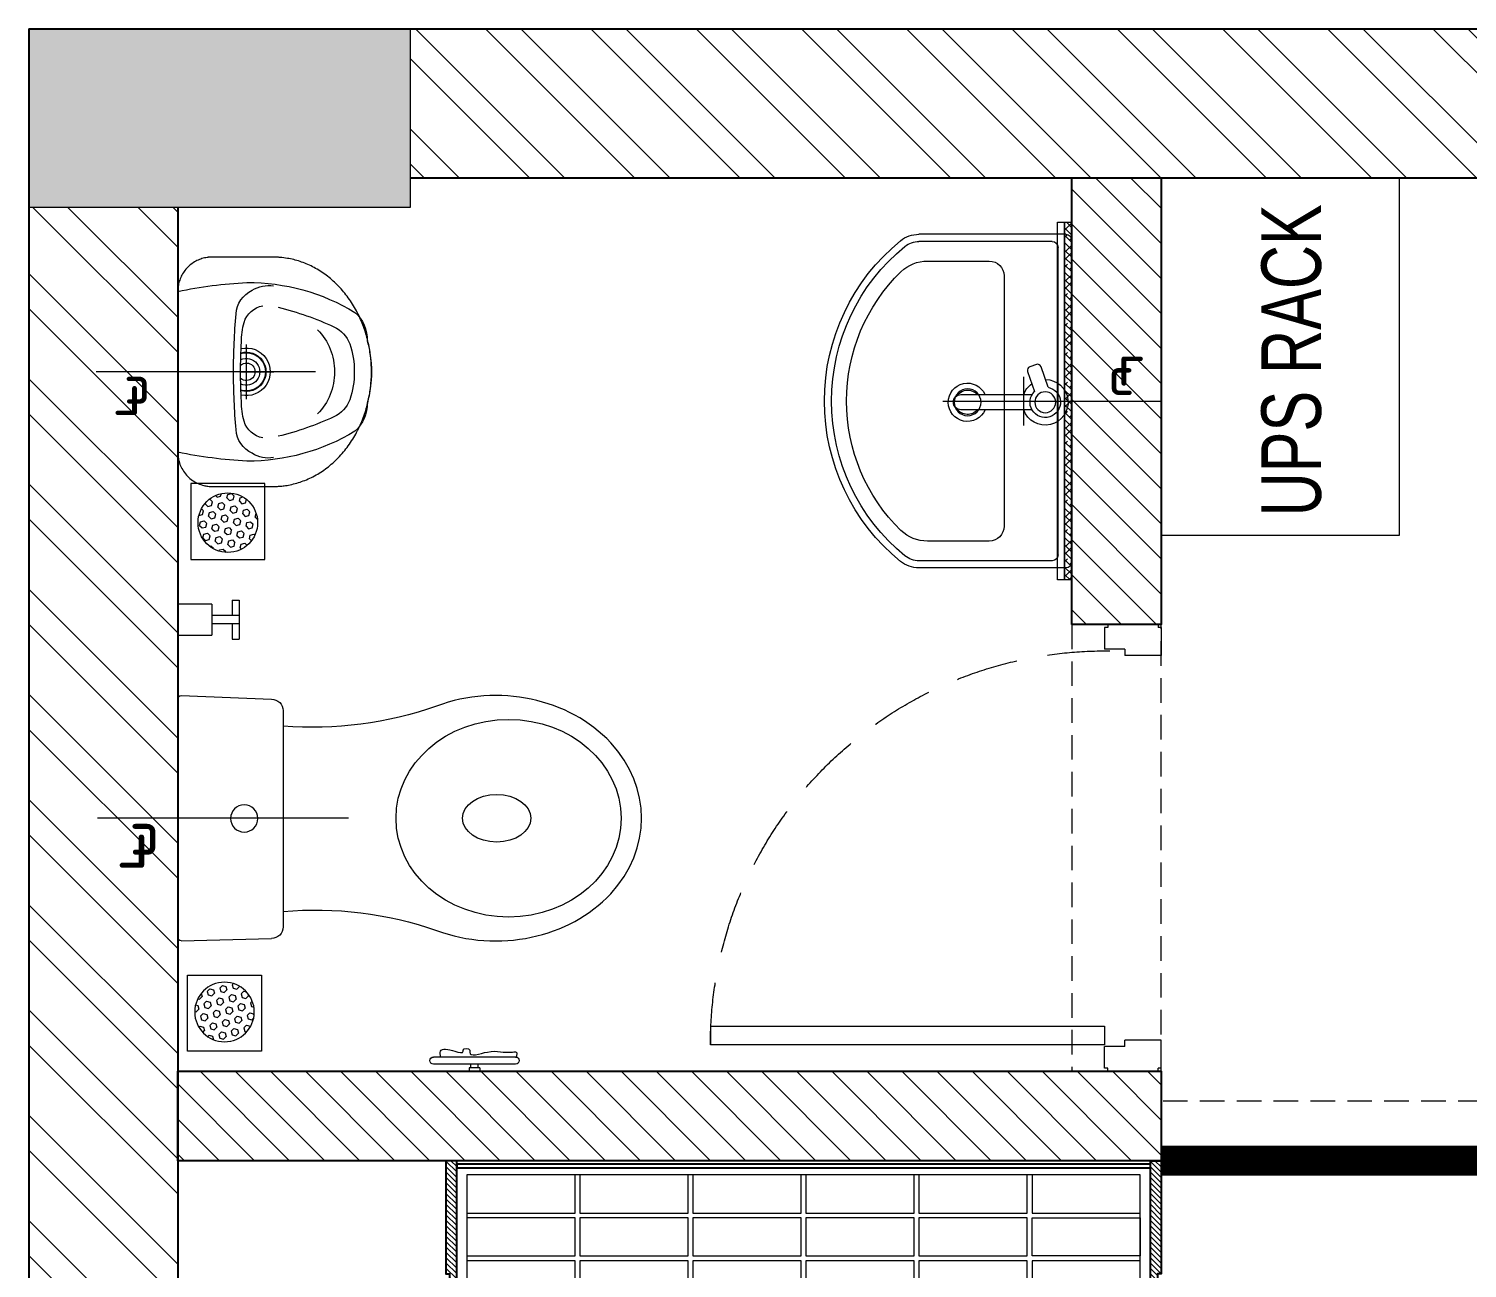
# Model space of a CAD drawing. Header units: feet. Extents: x 9008778 to 9018578, y -5942756 to -5933653.
# Drawn here: x 9008778 to 9011191, y -5935733 to -5933653 of the extents above; entities that cross this region are included whole.
import ezdxf

# ---------------------------------------------------------------- set-up
doc = ezdxf.new("R2010")
doc.units = ezdxf.units.FT
doc.header["$LTSCALE"] = 33
doc.header["$MEASUREMENT"] = 0
for name, pattern in [('a_p6_plan_L18$0$HIDDEN', [0.375, 0.25, -0.125]), ('ACAD_ISO03W100', [30, 12, -18]), ('CENTER', [2, 1.25, -0.25, 0.25, -0.25]), ('DOT2', [0.125, 0, -0.125]), ('HIDDEN', [9.524999999999995, 6.349999999999997, -3.174999999999998]), ('HIDDEN2', [4.7624999999999975, 3.174999999999998, -1.587499999999999])]:
    doc.linetypes.add(name, pattern=pattern)
for name, color, linetype, lineweight in [('A-COL', 243, 'Continuous', 9), ('centerline-toilets', 2, 'CENTER', 13), ('column hatch', 5, 'Continuous', 0), ('Door', 2, 'Continuous', 13), ('ele', 252, 'Continuous', 13), ('Fhitting', 152, 'Continuous', 30), ('LENS-DIM', 252, 'Continuous', 5), ('LENS-DOOR', 34, 'Continuous', 20), ('LENS-TEXT', 31, 'Continuous', 5), ('LENS_CURTAIN', 5, 'a_p6_plan_L18$0$HIDDEN', 9), ('LENS_DIMENSION', 193, 'Continuous', 0), ('LK-FF&E WALL', 1, 'Continuous', 9), ('LK-FLUTTED FINISH', 20, 'Continuous', 30), ('LN-ELEVATION-1', 81, 'Continuous', 25), ('LN-ELEVATION-3', 125, 'Continuous', 18), ('LN-HATCH', 251, 'Continuous', 0), ('Mirror', 150, 'Continuous', 20), ('Panelling', 65, 'Continuous', 18), ('PARTITION', 22, 'Continuous', 30), ('Toilet', 5, 'Continuous', 9)]:
    doc.layers.add(name, color=color, linetype=linetype, lineweight=lineweight)
doc.layers.add('A-WALL', color=1, linetype='Continuous')
doc.styles.add('LK TXT', font='GILC____.TTF', dxfattribs={"height": 100})
doc.styles.get("Standard").update_dxf_attribs({"font": 'GILC____.TTF'})
pattern_1 = [(45, (7858054.083674966, 3504049.203216764), (-4.490128060534575, 4.490128060534575), [])]

# ---------------------------------------------------------------- blocks, each defined once
blk = doc.blocks.new('*U45')
at = {"layer": 'LENS-DOOR'}
for p, q in [((548121.7424194189, 1779235.250802667), (548121.7424194121, 1778573.792470707)), ((548121.7424194189, 1779235.250802667), (548152.9924194244, 1779235.250802653)), ((548152.9924193986, 1778573.792470693), (548152.9924194244, 1779235.250802653)), ((547447.2632527449, 1778568.584137414), (547452.4715860604, 1778568.584137391)), ((547447.2632527215, 1778484.134138707), (547447.2632527449, 1778568.584137414)), ((547452.4715860653, 1778573.792470743), (547488.9299194093, 1778573.792470734)), ((547452.4715860604, 1778568.584137391), (547452.4715860653, 1778573.792470743)), ((547488.9299193954, 1778539.938304132), (547488.9299194093, 1778573.792470734)), ((548121.7424194121, 1778573.792470707), (548152.9924193986, 1778573.792470693)), ((548192.054919424, 1778573.792470725), (548155.5965860707, 1778573.792470693)), ((548155.5965860611, 1778539.938304095), (548155.5965860707, 1778573.792470693)), ((548192.0549194146, 1778568.584137372), (548192.054919424, 1778573.792470725)), ((548197.2632527373, 1778568.584137372), (548192.0549194146, 1778568.584137372)), ((548197.2632527256, 1778484.134138697), (548197.2632527373, 1778568.584137372)), ((547488.9299193954, 1778539.938304132), (547499.3465860662, 1778539.938304113)), ((547499.3465860639, 1778478.925805386), (547499.3465860662, 1778539.938304113)), ((548145.179919409, 1778478.925805326), (548145.179919395, 1778539.938304067)), ((548155.5965860611, 1778539.938304095), (548145.179919395, 1778539.938304067)), ((547447.2632527215, 1778484.134138707), (547452.4715860627, 1778484.134138707)), ((547452.4715860627, 1778478.925805396), (547452.4715860627, 1778484.134138707)), ((547452.4715860627, 1778478.925805396), (547499.3465860639, 1778478.925805386)), ((548192.0549194006, 1778478.925805345), (548145.179919409, 1778478.925805326)), ((548192.0549194006, 1778478.925805345), (548192.0549194006, 1778484.134138698)), ((548197.2632527256, 1778484.134138697), (548192.0549194006, 1778484.134138698))]:
    blk.add_line(p, q, dxfattribs=at)
at = {"layer": 'LENS-DOOR', "color": 7, "linetype": 'HIDDEN2'}
blk.add_ellipse((548152.9924193986, 1778573.792470693), major_axis=(-661.4583333306382, 0.003443102111827), ratio=0.9999999979146821, start_param=-1.570791121506941, end_param=0.0512086788949202, dxfattribs=at)
blk = doc.blocks.new('DLF-RSP-AR-CD-DWG-4DT-3113$0$X-TYPICAL TOILET UPPER FLOORS - 02$0$urinals')
at = {"layer": 'Toilet'}
for p, q in [((-4.5475e-12, -15.56661428403458), (-4.5475e-12, 8.286377168158651)), ((-46.09715475669872, -115.0000000000218), (46.09715475669327, -115.0000000000218)), ((-2.7285e-12, -105.4429753783333), (-2.7285e-12, -161.0971547567169))]:
    blk.add_line(p, q, dxfattribs=at)
blk.add_lwpolyline([(134.9999999999991, 0), (-134.9999999999991, 0, 0.0369487664006767), (-149.9999999999982, -116.1503670555612, 0.1380941034158666), (-99.77423321075003, -297.0872948749238, 0.2217213641091726), (-52.01775628641091, -317.8890631478586, 0.0626559245730378), (-8.49796933122e-05, -325.0000017671497, 0.0626559245730475), (52.01758632703338, -317.8890631478586, 0.2217207008690154), (99.77423321075003, -297.0872948749238, 0.1380941034158641), (149.9999999999982, -116.1503670555685, 0.0369487664006777)], format="xyb", close=True, dxfattribs=at)
for centre, radius, start, end in [((3.245766915242711, -1238.155136518551), 1144.670244824663, 90.16246512528313, 95.02645179237909), ((-3.245766915251806, -1238.155136518551), 1144.670244824663, 84.9735482076209, 89.83753487471687), ((-94.27481093352071, -144.9234715912316), 47.11810289109449, 93.37081731520148, 154.4824387253665), ((-71.39627009237483, -149.8700101487557), 40.22765506777335, 106.7015627441882, 169.7250358418294), ((-50.51241933281471, -225.3451602337737), 118.5326152894133, 89.54541335481511, 105.8857460775884), ((-0.1277772639159593, -996.2166668547361), 890.7737006409425, 89.99178119205142, 93.18195442305822), ((-2.7285e-12, -115.0000000000218), 40, 167.4279671994436, 12.57203280055641), ((-2.7285e-12, -115.0000000000218), 33, 164.1813978616258, 15.81860213837415), ((-2.7285e-12, -115.0000000000218), 32, 163.604929760328, 16.39507023967201), ((-2.7285e-12, -115.0000000000218), 22.62135413059903, 155.6653304376655, 24.33466956233444), ((-2.7285e-12, -115.0000000000218), 14.7323792469192, 139.9108800322804, 40.08911996771955), ((0.1277772639068644, -996.2166668547361), 890.7737006409425, 86.81804557694178, 90.0082188079486), ((50.51241933280562, -225.3451602337737), 118.5326152894133, 74.1142539224116, 90.45458664518488), ((71.39627009236665, -149.8700101487557), 40.22765506777335, 10.27496415817055, 73.29843725581178), ((94.27481093351253, -144.9234715912316), 47.11810289109449, 25.51756127463352, 86.62918268479851), ((-90.95333014834432, -152.7329236622463), 53.77394921319929, 148.4868266886055, 188.6401109395215), ((90.95333014833614, -152.7329236622463), 53.77394921319929, 351.3598890604785, 31.51317331139444), ((413.8982963433118, -38.37868533186702), 538.1616565584166, 193.993991329024, 204.5632062434074), ((-413.8982963433209, -38.37868533186702), 538.1616565584166, 335.4367937565926, 346.006008670976), ((-1.627792572718135, -165.2706388237202), 97.64476427368265, 224.9999999998895, 270.9551967833812), ((1.62779257270995, -165.2706388237202), 97.64476427368265, 269.0448032166188, 315.0000000001105), ((-30.08631462571975, -241.3059337647355), 50, 204.5632062434074, 250.460635897111), ((30.08631462571157, -241.3059337647355), 50, 289.539364102889, 335.4367937565926), ((-1.533770255527997, -160.8517433121305), 135.3705133602697, 250.460635897111, 270.6491845270783), ((1.533770255519812, -160.8517433121305), 135.3705133602697, 269.3508154729217, 289.539364102889)]:
    blk.add_arc(centre, radius, start, end, dxfattribs=at)
blk.add_open_spline([(135.0000000000218, 0), (105.3353530385498, 0), (75.67070607707728, 0), (-13.32323480733907, 2.274e-13), (-72.65252873028328, 2.274e-13), (-132.6900719520337, 2.274e-13), (-133.3983212508398, 2.274e-13), (-134.281768448908, 2.274e-13), (-134.4569663481699, 2.274e-13), (-134.747600608502, 2.274e-13), (-134.8630369695722, 2.274e-13), (-135.0060892340055, 2.274e-13), (-135.0064624712894, -1.193277512e-07), (-135.0170531848381, -2.2849590096e-06), (-135.0223488443722, -4.0993359107e-06), (-135.0382367304996, -1.1737902696e-05), (-135.0488298646186, -1.97575291168e-05), (-135.0806128910378, -5.26041751527e-05), (-135.1018064074043, -8.62189622239e-05), (-135.1654014043424, -0.0002222625089416), (-135.207817332803, -0.0003598904754654), (-135.3351225205075, -0.0009139553433215), (-135.4200691828771, -0.001471573562867), (-135.6751356392894, -0.0037122140454358), (-135.8454819154825, -0.005963027991811), (-136.3574010580367, -0.0150109124137998), (-136.6998544433754, -0.0241035279482276), (-137.7305242649482, -0.0607541935196423), (-138.4220536117127, -0.097686986413919), (-140.5080748643645, -0.2474448411821868), (-141.9140495439027, -0.3992694707415012), (-146.1615007839476, -1.02114614714037), (-149.0331357298746, -1.658535092420152), (-154.7518101202553, -3.41613828127015), (-157.5984620125504, -4.536659711778838), (-163.1465284251908, -7.264764980859354), (-165.8474082270705, -8.872454711613045), (-170.981741827156, -12.53873878342233), (-173.4146413081869, -14.5971666483058), (-177.906166885367, -19.08908202548741), (-179.9643754122968, -21.52215186033345), (-183.6301907623958, -26.65676477099555), (-185.2376312556147, -29.35775349851633), (-187.9652297344436, -34.90597265862334), (-189.0854937427912, -37.75266842165093), (-190.8425938294221, -43.47137026403243), (-191.4797371708415, -46.34298888964758), (-191.9919097605824, -49.84306461127676), (-192.077374217121, -50.50936302376794), (-192.2977468813131, -52.49991862553179), (-192.3966084331296, -53.81579509073117), (-192.4734941441805, -55.66879078878696), (-192.4883196677314, -56.21857700367218), (-192.496870256929, -56.88770939302139), (-192.4980415940107, -57.00997546670373), (-192.4992414002611, -57.19748434012058), (-192.4995479992234, -57.26283923326923), (-192.4998738983178, -57.37188175668461), (-192.4999546497274, -57.41559451898957), (-192.4999950294581, -57.47262341266742), (-192.4999998312229, -57.48595819937031), (-192.5000003243775, -57.52595679718206), (-192.4999999999782, -57.60927353243437), (-192.4999999999782, -57.72001920997377), (-192.4999999999782, -57.77539204874369), (-192.4999999999782, -57.94151056505302), (-192.4999999999782, -58.05225624259264), (-192.4999999999782, -58.38449327521129), (-192.4999999999782, -58.60598463029032), (-192.4999999999782, -59.27045869552739), (-192.4999999999782, -59.71344140568567), (-192.4999999999782, -61.04238953616004), (-192.4999999999782, -61.92835495647637), (-192.4999999999782, -64.58625121742534), (-192.4999999999782, -66.35818205805799), (-192.4999999999782, -71.67397457995594), (-192.4999999999782, -75.21783626122124), (-192.4999999999782, -85.84942130501715), (-192.4999999999782, -92.93714466754773), (-192.4999999999782, -114.2003147551393), (-192.4999999999782, -128.3757614802005), (-192.4999999999782, -146.0625065335298), (-192.4999999999782, -144.5738048617977), (-192.4999999999782, -149.2112419741259), (-192.4999999999782, -150.3373807581863), (-192.4999999999782, -153.7157971103672), (-192.4999999999782, -155.9680746784879), (-192.4999999999782, -158.5060066698138), (-192.4999999999782, -158.7916610930192), (-192.4999999999782, -159.2427020504906), (-192.4999999999782, -159.4080885847565), (-192.4999999999782, -159.6877588407215), (-192.4999999999782, -159.8020425624204), (-192.4999999999782, -159.9401879191086), (-192.4999999999782, -159.9640495540977), (-192.4999999999782, -160.0097689728666), (-192.499996421247, -160.0440525330155), (-192.4999643757641, -160.104952970559), (-192.4999385281542, -160.1354066471763), (-192.4998314906368, -160.2267780325826), (-192.4997208060357, -160.2877060969351), (-192.4992706129669, -160.4705315680455), (-192.4988129651545, -160.5924702530042), (-192.4969661832839, -160.9584502616815), (-192.4951032094926, -161.2026555415623), (-192.4876087275813, -161.9359178476325), (-192.4800716371877, -162.4256213779233), (-192.4497571986702, -163.8972417424418), (-192.4192763048381, -164.8816689491061), (-192.2963859407732, -167.8443601815493), (-192.1725217451708, -169.8320432125226), (-191.6702797904039, -175.8273667212115), (-191.1611082412308, -179.8674218867413), (-189.2689630843825, -190.9417939809036), (-187.5187975353817, -198.0301520545986), (-182.8335725814559, -212.1757821290298), (-179.8980525958225, -219.2325052385784), (-172.8234117350846, -233.0968568300414), (-168.6841000434473, -239.9037905012674), (-159.2549403987001, -253.0454586305236), (-153.9652371668557, -259.379470229105), (-142.3610169376685, -271.3688433516364), (-136.0469754966913, -277.0235842421638), (-122.5830627030569, -287.4852784505018), (-115.4339174138625, -292.2918274844595), (-100.5336337623292, -300.9411013099287), (-92.78333124286517, -304.7837051255591), (-76.93540386034736, -311.4502324650508), (-68.83856359988783, -314.2743166926488), (-52.54813771902468, -318.9094578767903), (-44.3551540822018, -320.7208905446411), (-28.09766422605981, -323.3885338293181), (-20.03351017174828, -324.2452316631242), (-9.424407998249535, -324.8186507928577), (-6.740670549843343, -324.9146929727227), (-2.541294352623708, -324.9908912051677), (-1.014315851566152, -325.0028880619856), (2.036791116084486, -324.9959492932932), (3.569827181100436, -324.9769325151441), (8.189732633019958, -324.8718838178048), (11.29743471029269, -324.7378363960885), (20.68934946575928, -324.1333461154121), (27.04290265062991, -323.4601654556735), (41.80139781238676, -321.2305755023596), (50.23999478411247, -319.4658943264186), (67.03734023472111, -314.8652250617469), (75.39541298363952, -312.0287856304914), (91.75936961286243, -305.2736148746307), (99.7643516501057, -301.3546813595407), (115.1434400448929, -292.4912148852103), (122.5165764177182, -287.5468142099547), (136.3756982075897, -276.758097672075), (142.8608430866302, -270.9142526187757), (154.7380516223206, -258.5122041911341), (160.1295767143733, -251.9547274426545), (169.6852635787454, -238.3524876585086), (173.8492842636328, -231.3085654467875), (180.8978067359608, -216.9779216659792), (183.7825645728694, -209.6919949490896), (188.3007156192507, -195.1140848347474), (189.9346737316168, -187.8227087036603), (191.1840609344508, -179.3163223890908), (191.3580380264129, -178.0039348904486), (191.8233173539161, -174.0784034933799), (192.057946061775, -171.4769170618926), (192.282645325045, -167.9054949954279), (192.3343052322775, -166.9187583098144), (192.4580821737554, -163.9678661429329), (192.4989909393634, -162.013038042752), (192.5000275633615, -159.9821342127634), (192.5000000000218, -159.9224785452215), (192.5000000000218, -159.79307529839), (192.5000000000218, -159.7283736749743), (192.5000000000218, -159.5342688047269), (192.5000000000218, -159.4048655578954), (192.5000000000218, -159.0166558174007), (192.5000000000218, -158.7578493237377), (192.5000000000218, -157.9814298427484), (192.5000000000218, -157.4638168554225), (192.5000000000218, -155.9109778934439), (192.5000000000218, -154.8757519187916), (192.5000000000218, -151.7700739948347), (192.5000000000218, -149.6996220455301), (192.5000000000218, -143.4882661976162), (192.5000000000218, -144.347362299007), (192.5000000000218, -131.9246506031793), (192.5000000000218, -123.642842805961), (192.5000000000218, -98.79741941430552), (192.5000000000218, -82.23380381986885), (192.5000000000218, -64.84578365063203), (192.5000000000218, -64.0213790758321), (192.5000000000218, -61.54816535143254), (192.5000000000218, -59.89935620183292), (192.5000000000218, -58.00998844622473), (192.5000000000218, -57.76942984021594), (192.5000000000218, -57.49274907784002), (192.499998838924, -57.47911258059002), (192.4999756668194, -57.44431269662868), (192.4999561805543, -57.4269094915121), (192.4998739944462, -57.37469011354438), (192.499787567282, -57.3398641780534), (192.4994331634852, -57.23534753620175), (192.4990700643893, -57.16561799409532), (192.4975985787632, -56.95627575957587), (192.4961080012763, -56.81650945311571), (192.4900940107291, -56.39661016926675), (192.4840282944246, -56.11587673401686), (192.4595555625769, -55.2713907425973), (192.4348721360084, -54.70535101709879), (192.3348933918678, -52.99906669626466), (192.2336529024164, -51.85063392816892), (191.8201097009723, -48.38130602370188), (191.3976066809859, -46.03606142272087), (190.0123624707134, -40.43900391265924), (188.9035838720251, -37.18247124511481), (186.0547772968666, -30.82026903956307), (184.3144513501752, -27.71555679796666), (180.2457153816676, -21.83694617079323), (177.9175711211701, -19.06409479178683), (172.7827831035551, -14.00634504821505), (169.9769390510123, -11.72221112323927), (164.0463850254914, -7.747615767943671), (160.9227285040119, -6.057372140880033), (154.5371660888572, -3.309309329362349), (151.2761959855666, -2.251153484609176), (144.7863564140075, -0.7410639178328893), (141.558048455473, -0.2884559583496866), (137.2641564939213, -0.0330454220411411), (136.1252210402749, 0), (135.0000000000218, 0)], degree=3, knots=[0, 0, 0, 0, 0.3296071884608014, 0.3296071884608014, 0.9888215653824044, 0.9888215653824044, 0.9966910020358062, 0.9966910020358062, 0.9986376453609405, 0.9986376453609405, 0.9999202715950525, 0.9999202715950525, 1.000227114965755, 1.000227114965755, 1.000533958336457, 1.000533958336457, 1.001147645077862, 1.001147645077862, 1.002375018560673, 1.002375018560673, 1.004829765526294, 1.004829765526294, 1.009739259457536, 1.009739259457536, 1.019558247320021, 1.019558247320021, 1.039196223044989, 1.039196223044989, 1.078472174494926, 1.078472174494926, 1.1570240773948, 1.1570240773948, 1.314127883194549, 1.314127883194549, 1.471231688994297, 1.471231688994297, 1.628335494794045, 1.628335494794045, 1.785439300593793, 1.785439300593793, 1.942543106393542, 1.942543106393542, 2.09964691219329, 2.09964691219329, 2.256750717993039, 2.256750717993039, 2.413854523792787, 2.413854523792787, 2.45094359105979, 2.45094359105979, 2.525121725593796, 2.525121725593796, 2.55664088826819, 2.55664088826819, 2.563698676682492, 2.563698676682492, 2.567478738951607, 2.567478738951607, 2.570009988159922, 2.570009988159922, 2.570782632421826, 2.570782632421826, 2.572327920945634, 2.572327920945634, 2.573873209469442, 2.573873209469442, 2.576963786517057, 2.576963786517057, 2.583144940612287, 2.583144940612287, 2.595507248802747, 2.595507248802747, 2.620231865183668, 2.620231865183668, 2.669681097945509, 2.669681097945509, 2.768579563469191, 2.768579563469191, 2.966376494516556, 2.966376494516556, 3.361970356611286, 3.361970356611286, 3.459960077400161, 3.459960077400161, 3.491387206257657, 3.491387206257657, 3.55424146397265, 3.55424146397265, 3.562213215317918, 3.562213215317918, 3.566828653483477, 3.566828653483477, 3.570017966647174, 3.570017966647174, 3.57068387273989, 3.57068387273989, 3.57129385740351, 3.57129385740351, 3.57190384206713, 3.57190384206713, 3.573123811394369, 3.573123811394369, 3.575563750048849, 3.575563750048849, 3.580443627357808, 3.580443627357808, 3.590203381975726, 3.590203381975726, 3.609722891211562, 3.609722891211562, 3.648761909683234, 3.648761909683234, 3.726839946626579, 3.726839946626579, 3.861362010243008, 3.861362010243008, 3.995884073859437, 3.995884073859437, 4.130406137475866, 4.130406137475866, 4.264928201092295, 4.264928201092295, 4.399450264708724, 4.399450264708724, 4.533972328325153, 4.533972328325153, 4.668494391941582, 4.668494391941582, 4.803016455558011, 4.803016455558011, 4.93753851917444, 4.93753851917444, 5.072060582790869, 5.072060582790869, 5.118026198867305, 5.118026198867305, 5.144558031518944, 5.144558031518944, 5.171089864170584, 5.171089864170584, 5.224153529473863, 5.224153529473863, 5.330280860080422, 5.330280860080422, 5.468862833682332, 5.468862833682332, 5.607444807284243, 5.607444807284243, 5.746026780886153, 5.746026780886153, 5.884608754488064, 5.884608754488064, 6.023190728089974, 6.023190728089974, 6.161772701691885, 6.161772701691885, 6.300354675293795, 6.300354675293795, 6.438936648895706, 6.438936648895706, 6.577518622497616, 6.577518622497616, 6.60287550622664, 6.60287550622664, 6.653589273684687, 6.653589273684687, 6.673028302144214, 6.673028302144214, 6.711906359063266, 6.711906359063266, 6.71371198576324, 6.71371198576324, 6.715517612463215, 6.715517612463215, 6.719128865863165, 6.719128865863165, 6.726351372663065, 6.726351372663065, 6.740796386262864, 6.740796386262864, 6.769686413462464, 6.769686413462464, 6.827466467861662, 6.827466467861662, 6.943026576660058, 6.943026576660058, 7.174146794256852, 7.174146794256852, 7.63638722945044, 7.63638722945044, 7.659393868747179, 7.659393868747179, 7.705407147340659, 7.705407147340659, 7.712120410764156, 7.712120410764156, 7.713128470941848, 7.713128470941848, 7.71413653111954, 7.71413653111954, 7.716152651474923, 7.716152651474923, 7.720184892185691, 7.720184892185691, 7.728249373607226, 7.728249373607226, 7.744378336450297, 7.744378336450297, 7.776636262136437, 7.776636262136437, 7.841152113508718, 7.841152113508718, 7.970183816253281, 7.970183816253281, 8.148440131053812, 8.148440131053812, 8.32669644585434, 8.32669644585434, 8.504952760654874, 8.504952760654874, 8.683209075455405, 8.683209075455405, 8.861465390255937, 8.861465390255937, 9.039721705056468, 9.039721705056468, 9.217978019857, 9.217978019857, 9.283185307179586, 9.283185307179586, 9.283185307179586, 9.283185307179586], dxfattribs=at)
blk = doc.blocks.new('jALI')
at = {"layer": 'Toilet', "ltscale": 5}
h = blk.add_hatch(dxfattribs=at)
h.set_pattern_fill('HEX', color=256, scale=50, angle=135, double=1)
h.set_pattern_definition([(135, (-344825.8629864738, 460708.1869492117), (-7.654655446197432, -7.65465544619743), [6.25, -12.5]), (255, (-344825.8629864738, 460708.1869492117), (10.4564537967226, -2.80179835052517), [6.25, -12.5]), (195, (-344830.2824038562, 460712.6063665941), (2.801798350525164, -10.4564537967226), [6.25, -12.5])])
edge = h.paths.add_edge_path()
edge.add_arc((-393187.5478222936, 163647.6289079433), 50, -90, 270)
blk.add_lwpolyline([(-393249.5478222936, 163581.8745342398), (-393125.5478222936, 163581.8745342398), (-393125.5478222936, 163709.3782789116), (-393249.5478222936, 163709.3782789116)], close=True, dxfattribs=at)
blk.add_circle((-393187.5478222936, 163647.6289079433), 50, dxfattribs=at)
blk = doc.blocks.new('Urinal')
at = {"layer": 'centerline-toilets', "linetype": 'HIDDEN', "ltscale": 10}
blk.add_line((0, 230.8758839690709), (0, -137.000001512235), dxfattribs=at)
at = {"layer": 'Fhitting', "lineweight": 0, "ltscale": 0.5, "rotation": 180}
blk.add_blockref('DLF-RSP-AR-CD-DWG-4DT-3113$0$X-TYPICAL TOILET UPPER FLOORS - 02$0$urinals', (0, -4.656613e-10), dxfattribs=at)
at = {"layer": 'Fhitting', "lineweight": 0, "ltscale": 0.5, "xscale": -1, "rotation": 90}
blk.add_blockref('jALI', (163394.4367869734, -393103.5478222946), dxfattribs=at)
at = {"layer": 'centerline-toilets', "linetype": 'DOT2', "insert": (-31.35624695965089, -69.03888236299099), "char_height": 75, "width": 495.826660318515, "attachment_point": 5, "rotation": 269.99999999999994}
blk.add_mtext('{\\fISOCPEUR|b0|i0|c0|p34;℄}', dxfattribs=at)
blk = doc.blocks.new('WC')
at = {"layer": 'centerline-toilets', "linetype": 'HIDDEN', "ltscale": 10}
blk.add_line((0, 286.2958382707602), (0, -134.6853325402244), dxfattribs=at)
at = {"layer": 'Toilet'}
for p, q in [((-412.7979797990993, 566.9391568473073), (-412.7979797990993, 428.9391568473075)), ((-400.7979797990993, 566.9391568473073), (-400.7979797990993, 428.9391568473075)), ((-418.7979797990992, 506.9391568473074), (-424.7979797990992, 506.9391568473074)), ((-424.7979797990992, 506.9391568473074), (-424.7979797990992, 488.9391568473074)), ((-418.7979797990992, 506.9391568473074), (-418.7979797990992, 488.9391568473074)), ((-418.7979797990992, 488.9391568473074), (-424.7979797990992, 488.9391568473074)), ((-418.7979797990992, 503.9391568473075), (-412.7979797990993, 503.9391568473075)), ((-418.7979797990992, 491.9391568473074), (-412.7979797990993, 491.9391568473074)), ((180.5927414200269, 176.815278308868), (-182.556142896181, 176.815278308868)), ((-205.7725320039317, 5.926001816396819), (-201.7160837631672, 157.2330230183852)), ((205.7725320039317, 5.926001816396819), (199.7526822867803, 157.2330230183852)), ((-200.0543949760031, 0), (200.0543949760031, 0))]:
    blk.add_line(p, q, dxfattribs=at)
at = {"layer": 'Toilet', "ltscale": 100}
for p, q in [((366.0861393199302, 102.9920874625677), (300.3083048430271, 102.9920874625095)), ((300.30830484326, 91.54852218885208), (300.3083048430271, 102.9920874625095)), ((326.331082917517, 102.9920874625095), (326.331082917517, 57.21782636787975)), ((340.063361245906, 102.9920874625095), (340.0633612461388, 57.21782636787975)), ((366.086139320163, 91.54852218891027), (366.086139320163, 102.9920874625677)), ((326.331082917517, 91.54852218885208), (300.30830484326, 91.54852218885208)), ((366.086139320163, 91.54852218891027), (340.0633612461388, 91.54852218885208)), ((307.1744440074545, -4.074536e-10), (307.1744440074545, 57.21782636787975)), ((359.2200001559686, 57.21782636793796), (307.1744440074545, 57.21782636787975)), ((359.2200001559686, 57.21782636793796), (359.2200001559686, -3.49246e-10)), ((359.2200001559686, -3.49246e-10), (307.1744440074545, -4.074536e-10))]:
    blk.add_line(p, q, dxfattribs=at)
at = {"layer": 'Toilet'}
blk.add_circle((-0.2857134367804974, 111.5676235100181), 22.88713054731488, dxfattribs=at)
for centre, radius, start, end in [((-406.7979797990992, 566.9391568473073), 6, 0, 180), ((-406.7979797990992, 428.9391568473075), 6, 180, 0), ((-776.4252137581352, 231.0819697503539), 622.2680866278017, 354.9970003378784, 19.06186307169785), ((776.0328844110481, 226.3990844733362), 623.4432827196409, 160.519589047048, 184.5616761992302), ((-182.4380497655365, 157.5352372747657), 19.28040269973926, 90.35094080903318, 180.8981301276673), ((180.4746482893824, 157.5352372747657), 19.28040269973926, 359.1018698723327, 89.64905919096681), ((-200.0543949760031, 5.72178263682872), 5.72178263682872, 177.9545915110681, 270), ((200.0543949760031, 5.72178263682872), 5.72178263682872, 270, 2.045408488931865)]:
    blk.add_arc(centre, radius, start, end, dxfattribs=at)
at = {"layer": 'Toilet', "extrusion": (0, 0, -1)}
for centre, major_axis, ratio, start_param, end_param in [((0, 533.5337650458841), (-8.43e-14, -244.6286735628217), 0.8420279271674843, 7.436325980537995, 11.41322994100081), ((0, 535.0673360529563), (-1.97e-14, -57.2178263682872), 0.7, 1.570796326794896, 7.853981633974482)]:
    blk.add_ellipse(centre, major_axis=major_axis, ratio=ratio, start_param=start_param, end_param=end_param, dxfattribs=at)
blk.add_ellipse((0, 555.0129157723858), major_axis=(-6.5e-14, -188.8188270153477), ratio=0.8787878787878787, dxfattribs=at)
at = {"layer": 'Toilet'}
blk.add_open_spline([(-400.7979797990993, 440.9812579345889), (-397.1017245875382, 440.5392413198887), (-384.272368182084, 439.0050429589682), (-388.9986424445753, 459.3206578283151), (-395.6177634203054, 479.7532535305932), (-385.6000390281565, 477.9531818908857), (-385.8943579708215, 491.277749300945), (-402.6759011854702, 487.229470669479), (-384.8389140961484, 532.0884480134423), (-395.5184431350181, 546.6368104346082), (-390.8815714643073, 570.2364144729171), (-397.1683210631592, 568.7960733613664), (-400.7979797990993, 567.9644915373938)], degree=3, knots=[0, 0, 0, 0, 9.744971934705973, 33.82388686810737, 47.58355076290899, 49.4979151278385, 60.56050204634084, 63.82228440520703, 93.50801890349248, 135.7569247839274, 141.9043522613065, 150.3019062020757, 150.3019062020757, 150.3019062020757, 150.3019062020757], dxfattribs=at)
at = {"layer": 'Fhitting', "lineweight": 0, "ltscale": 0.5, "rotation": 270}
blk.add_blockref('jALI', (-163972.8745342343, -393109.1750712174), dxfattribs=at)
at = {"layer": 'centerline-toilets', "linetype": 'DOT2', "insert": (-35.88272588187829, -56.91358223470706), "char_height": 85.8267395524308, "width": 567.4024751774504, "attachment_point": 5, "rotation": 270}
blk.add_mtext('{\\fISOCPEUR|b0|i0|c0|p34;℄}', dxfattribs=at)
blk = doc.blocks.new('Wash Basin')
at = {"layer": 'PARTITION', "lineweight": 9}
h = blk.add_hatch(dxfattribs=at)
h.set_pattern_fill('ANSI38', color=256, scale=70, angle=989.9999999999998, style=0, double=1)
h.set_pattern_definition([(314.9999999999998, (-64.71346578747034, -33.32481618935708), (6.187184335382297, 6.187184335382283), []), (44.99999999999993, (-64.71346578747034, -33.32481618935708), (6.187184335382312, 18.56155300614686), [21.875, -13.125])])
h.paths.add_polyline_path([(300.0941287651658, -21.98777738737408), (-300.0941287651658, -22.00000000058208), (-300.0941287651658, -34.00000000058208), (300.0941287651658, -33.98777738737408)])
at = {"layer": 'centerline-toilets', "linetype": 'HIDDEN', "ltscale": 10}
blk.add_line((0, -238.0678792903709), (0, 129.808006190935), dxfattribs=at)
at = {"layer": 'Mirror', "ltscale": 0.5}
blk.add_lwpolyline([(-300.0941287651658, -34.00000000058208), (-300.0941287651658, -46.00000000058208), (300.0941287651658, -46.00000000058208), (300.0941287651658, -34.00000000058208)], close=True, dxfattribs=at)
at = {"layer": 'Panelling', "lineweight": 9}
blk.add_lwpolyline([(-300.0941287651658, -22.00000000058208), (-300.0941287651658, -34.00000000058208), (300.0941287651658, -34.00000000058208), (300.0941287651658, -22.00000000058208)], close=True, dxfattribs=at)
at = {"layer": 'Toilet', "ltscale": 100}
for p, q in [((-270, -22.00000000058208), (270, -22.00000000058208)), ((-280, -32.00000000058208), (-280, -278.3423135242919)), ((-258, -45.00000000058207), (258, -45.00000000058207)), ((280, -32.00000000058208), (280, -278.3423135242919)), ((-268, -55.00000000058207), (-268, -278.3423135242919)), ((268, -55.00000000058207), (268, -278.3423135242919)), ((-14.75394256017171, -88.57836779823992), (-14.58294607303105, -207.8757586760221)), ((10.97367832274176, -207.8757587235195), (10.80268183583394, -88.55792254640254))]:
    blk.add_line(p, q, dxfattribs=at)
blk.add_lwpolyline([(23.11144540272653, -61.62355844548438), (57.69729334814474, -73.5425448747119, -0.4142135623700193), (61.41500012157485, -81.17003832559566), (57.50521344458684, -92.51523855014239, -0.4142135623687794), (49.87771999370306, -96.23294532380532), (16.08098082058132, -84.58590182231274)], format="xyb", dxfattribs=at)
blk.add_lwpolyline([(40.65695853624492, -103.2068005428882), (-41.09953799587674, -103.2068005428882)], dxfattribs=at)
blk.add_lwpolyline([(-235, -264.0271915069043, 0.1918964941694492), (-217.1874080155976, -308.7300831892808, 0.4202357661762754), (217.1874080155976, -308.7300831893172, 0.191896494169451), (235, -264.0271915069115), (235, -160.5000000005821, 0.4142135623730951), (210, -135.5000000005821), (-210, -135.5000000005821, 0.4142135623730951), (-235, -160.5000000005821)], format="xyb", close=True, dxfattribs=at)
for centre, radius in [((-1.975630321074277, -66.50000000058208), 17.5), ((-1.975630321074277, -196.7635957537459), 22.5)]:
    blk.add_circle(centre, radius, dxfattribs=at)
for centre, radius, start, end in [((-270, -32.00000000058208), 10, 90, 180), ((270, -32.00000000058208), 10, 0, 90), ((-258, -55.00000000058207), 10, 90, 180), ((258, -55.00000000058207), 10, 0, 90), ((-1.975630321074277, -197.065354476148), 32.14736256360053, 113.0897544120751, 66.24597926171971), ((-1.975630321074277, -196.7635957537459), 20.45924138120723, 128.0403438055863, 237.2899289984687), ((-1.975630321074277, -196.7635957537459), 20.45924138120723, 304.4732923270086, 50.73322655079215), ((-230, -278.3423135242919), 50, 180, 218.4460647329942), ((-230, -278.3423135242919), 38, 180, 218.4460647329942), ((230, -278.3423135242919), 38, 321.5539352670057, 0), ((230, -278.3423135242919), 50, 321.5539352670057, 0), ((0, -89.26318603751132), 347.736813963071, 219.2825773815098, 320.7174226184902), ((0, -89.25957125263085), 335.7404287479508, 219.3129523468507, 320.6870476531492)]:
    blk.add_arc(centre, radius, start, end, dxfattribs=at)
for centre, major_axis, ratio, start_param, end_param in [((-1.975630321074277, -66.50000000058208), (-0.0007244262846731, 38.33493659709939), 0.9999999997470119, 4.720493185551212, 9.081981632517541), ((-1.975630321074277, -66.50000000058208), (-0.161652407392657, -25.55611315046938), 0.9999999997364025, 1.769108159146172, 7.074098355705205), ((-1.975630321074277, -66.50000000058208), (-0.0007244262846731, 38.33493659709939), 0.9999999997470119, 3.484555387064545, 4.08357603994855), ((-1.80463387700729, -207.8757586997708), (-9.035631208577575, 9.035631208577575), 0.9999999999964067, 0.7853981615407268, 3.926990815130519)]:
    blk.add_ellipse(centre, major_axis=major_axis, ratio=ratio, start_param=start_param, end_param=end_param, dxfattribs=at)
at = {"layer": 'centerline-toilets', "linetype": 'DOT2', "insert": (33.33187728072517, 61.84688704169094), "char_height": 75, "width": 495.826660318515, "attachment_point": 5, "rotation": 90}
blk.add_mtext('{\\fISOCPEUR|b0|i0|c0|p34;℄}', dxfattribs=at)
blk = doc.blocks.new('A$Cc7f33e8b')
at = {"layer": 'column hatch'}
h = blk.add_hatch(color=8, dxfattribs=at)
h.dxf.hatch_style = 1
h.paths.add_polyline_path([(2569.536241864786, 6300.358626880683), (2234.536241864786, 6300.358626880683), (2234.536241864786, 5650.358626880683), (2569.536241864786, 5650.358626880683)])
h.paths.add_polyline_path([(5559.536241864786, 6300.358626880683), (5259.536241864786, 6300.358626880683), (5259.536241864786, 5660.358626880682), (5559.536241864786, 5660.358626880682)])
h.paths.add_polyline_path([(5559.536241864786, -1624.641373119317), (5259.536241864786, -1624.641373119317), (5259.536241864786, -2299.641373119317), (5559.536241864786, -2299.641373119317)])
h.paths.add_polyline_path([(2524.536241864786, -1624.641373119317), (2224.536241864786, -1624.641373119317), (2224.536241864786, -1844.641373119317), (2224.536241864786, -2299.641373119317), (2524.536241864786, -2299.641373119317)])
h.paths.add_polyline_path([(29.37185057811439, 367.2795382905751), (-145.4602863974869, 193.7718511149287), (54.91953094489872, -12.30686619132757), (56.71359643526376, -14.11462646070868), (233.6303356494755, 161.4618709431961)])
h.paths.add_polyline_path([(376.1007127072662, 302.8529563685879), (173.9453018270433, 510.7577659608796), (29.37185057811439, 367.2795382905751), (233.6303356494755, 161.4618709431961)])
h.paths.add_polyline_path([(-1918.06167460978, 2675.404506698251), (-2363.061674609781, 2675.404506698251), (-2368.893119620159, 2335.454518834129), (-1923.893119620159, 2335.454518834129)])
at = {"layer": 'LN-HATCH'}
h = blk.add_hatch(dxfattribs=at)
h.set_pattern_fill('ANSI32', color=256, scale=333, angle=180)
h.set_pattern_definition([(225, (-8677490.579319425, 5279444.604122273), (88.29995930067012, -88.29995930067015), []), (225, (-8677549.44595886, 5279444.604122273), (88.29995930067012, -88.29995930067015), [])])
h.paths.add_polyline_path([(2234.536241864786, 6050.358626880683), (2234.536241864786, 6300.358626880683), (-2344.160191046074, 6300.358626880683), (-2345.463758135215, 6050.358626880683)])
h.paths.add_polyline_path([(5259.536241864786, 6050.358626880683), (5259.536241864786, 6300.358626880683), (2569.536241864786, 6300.358626880683), (2569.536241864786, 6050.358626880683)])
h.paths.add_polyline_path([(5309.536241864786, -1624.641373119316), (5559.536241864786, -1624.641373119317), (5559.536241864786, 5660.358626880682), (5309.536241864786, 5660.358626880682)])
h = blk.add_hatch(dxfattribs=at)
h.set_pattern_fill('ANSI31', color=256, scale=333, angle=180)
h.set_pattern_definition([(225, (0, 0), (29.43331976689004, -29.43331976689005), [])])
h.paths.add_polyline_path([(3659.536241864786, 6050.358626880683), (3809.536241864786, 6050.358626880683), (3809.536241864786, 4400.358626880683), (3659.536241864786, 4400.358626880683)])
h.paths.add_polyline_path([(4559.536241864786, 4550.358626880682), (5309.536241864786, 4550.358626880682), (5309.536241864786, 4400.358626880683), (4559.536241864786, 4400.358626880683)])
at = {"layer": 'A-COL'}
for p, q in [((5259.536241864786, 5660.358626880682), (5259.536241864786, 6300.358626880683)), ((5559.536241864786, 5660.358626880682), (5259.536241864786, 5660.358626880682))]:
    blk.add_line(p, q, dxfattribs=at)
at = {"layer": 'A-WALL'}
for p, q in [((5559.536241864786, 6300.358626880683), (-2344.160191046074, 6300.358626880683)), ((5559.536241864786, 6300.358626880683), (5559.536241864786, -2299.641373119317)), ((5259.536241864786, 6050.358626880683), (2569.536241864786, 6050.358626880683)), ((5309.536241864786, 5660.358626880682), (5309.536241864786, -1624.641373119317))]:
    blk.add_line(p, q, dxfattribs=at)
for points in [[(3659.536241864786, 6050.358626880683), (3809.536241864786, 6050.358626880683), (3809.536241864786, 4400.358626880683), (3659.536241864786, 4400.358626880683)], [(4559.536241864786, 4550.358626880682), (5309.536241864786, 4550.358626880682), (5309.536241864786, 4400.358626880683), (4559.536241864786, 4400.358626880683)]]:
    blk.add_lwpolyline(points, close=True, dxfattribs=at)
at = {"layer": 'LENS_CURTAIN', "ltscale": 5}
blk.add_lwpolyline([(3809.536241864786, 4400.358626880683), (4559.536241864786, 4400.358626880683), (4559.536241864786, 4550.358626880682), (3809.536241864786, 4550.358626880682)], close=True, dxfattribs=at)
at = {"layer": 'Door', "xscale": -1}
blk.add_blockref('*U45', (552006.7994945962, -1774078.567178455), dxfattribs=at)
at = {"layer": 'ele', "color": 0, "lineweight": -2, "xscale": -1, "rotation": 180}
for name, p in [('WC', (4234.334221666679, 6050.358626880683)), ('Urinal', (4983.702908581123, 6050.358626880683)), ('Wash Basin', (4934.536241864786, 4528.358626880683))]:
    blk.add_blockref(name, p, dxfattribs=at)
blk = doc.blocks.new('VC HD 1200')
at = {"layer": 'LN-HATCH', "ltscale": 0.5}
h = blk.add_hatch(dxfattribs=at)
h.set_pattern_fill('ANSI31', color=256, scale=2)
h.set_pattern_definition([(45, (3760859.752907088, 1795248.935917533), (-4.490128060534575, 4.490128060534575), [])])
h.paths.add_polyline_path([(-1200, 250), (-1200, 60), (-1194, 60), (-1194, 50), (-1200, 50), (-1200, 6), (-1182, 6), (-1182, 250)])
h = blk.add_hatch(dxfattribs=at)
h.set_pattern_fill('ANSI31', color=256, scale=2)
h.set_pattern_definition(pattern_1)
h.paths.add_polyline_path([(0, 250), (0, 60), (-6, 60), (-6, 50), (0, 50), (0, 6), (-18, 6), (-18, 250)])
h = blk.add_hatch(dxfattribs=at)
h.set_pattern_fill('ANSI31', color=256, scale=2)
h.set_pattern_definition([(45, (7858047.083674965, 3504049.203216764), (-4.490128060534575, 4.490128060534575), [])])
h.paths.add_polyline_path([(-1165, 6), (-1165, 0), (-1200, 0), (-1200, 6)])
h = blk.add_hatch(dxfattribs=at)
h.set_pattern_fill('ANSI31', color=256, scale=2)
h.set_pattern_definition(pattern_1)
h.paths.add_polyline_path([(-28, 6), (-28, 0), (0, 0), (0, 6)])
at = {"layer": 'LN-ELEVATION-1', "ltscale": 0.5}
for points in [[(-1200, 250), (-1200, 60), (-1194, 60), (-1194, 50), (-1200, 50), (-1200, 6), (-1182, 6), (-1182, 250)], [(-18, 238), (-1182, 238), (-1182, 244), (-18, 244)], [(0, 250), (0, 60), (-6, 60), (-6, 50), (0, 50), (0, 6), (-18, 6), (-18, 250)], [(-1165, 6), (-1165, 0), (-1200, 0), (-1200, 6)], [(-35, 6), (-35, 0), (0, 0), (0, 6)]]:
    blk.add_lwpolyline(points, close=True, dxfattribs=at)
at = {"layer": 'LN-ELEVATION-3', "ltscale": 0.5}
for p, q in [((-1182, 250), (-18, 250)), ((-1165, 6), (-35, 6)), ((-35, 0), (-1165, 0))]:
    blk.add_line(p, q, dxfattribs=at)
for points in [[(-1165.000000000465, 226), (-35, 226), (-35, 18), (-1165.000000000465, 18)], [(-1165.000000000465, 226), (-983.3333333334886, 226), (-983.3333333334886, 162), (-1165.000000000465, 162)], [(-975.3333333334886, 226), (-793.6666666665112, 226), (-793.6666666665112, 162), (-975.3333333334886, 162)], [(-785.6666666665112, 226), (-603.9999999995342, 226), (-603.9999999995342, 162), (-785.6666666665112, 162)], [(-595.9999999995342, 226), (-414.3333333325572, 226), (-414.3333333325572, 162), (-595.9999999995342, 162)], [(-406.3333333325572, 226), (-224.6666666655801, 226), (-224.6666666655801, 162), (-406.3333333325572, 162)], [(-216.6666666655801, 226), (-34.99999999860302, 226), (-34.99999999860302, 162), (-216.6666666655801, 162)], [(-1165.000000000465, 90), (-983.3333333334886, 90), (-983.3333333334886, 154), (-1165.000000000465, 154)], [(-975.3333333334886, 154), (-793.6666666665112, 154), (-793.6666666665112, 90), (-975.3333333334886, 90)], [(-785.6666666665112, 154), (-603.9999999995342, 154), (-603.9999999995342, 90), (-785.6666666665112, 90)], [(-595.9999999995342, 154), (-414.3333333325572, 154), (-414.3333333325572, 90), (-595.9999999995342, 90)], [(-406.3333333325572, 154), (-224.6666666655801, 154), (-224.6666666655801, 90), (-406.3333333325572, 90)], [(-216.6666666655801, 154), (-34.99999999860302, 154), (-34.99999999860302, 90), (-216.6666666655801, 90)], [(-1165.000000000465, 82), (-983.3333333334886, 82), (-983.3333333334886, 18), (-1165.000000000465, 18)], [(-975.3333333334886, 82), (-793.6666666665112, 82), (-793.6666666665112, 18), (-975.3333333334886, 18)], [(-785.6666666665112, 82), (-603.9999999995342, 82), (-603.9999999995342, 18), (-785.6666666665112, 18)], [(-595.9999999995342, 82), (-414.3333333325572, 82), (-414.3333333325572, 18), (-595.9999999995342, 18)], [(-406.3333333325572, 82), (-224.6666666655801, 82), (-224.6666666655801, 18), (-406.3333333325572, 18)], [(-216.6666666655801, 82), (-34.99999999860302, 82), (-34.99999999860302, 18), (-216.6666666655801, 18)]]:
    blk.add_lwpolyline(points, close=True, dxfattribs=at)

msp = doc.modelspace()

# ---------------------------------------------------------------- linework, layer by layer
at = {"layer": 'LENS_CURTAIN', "ltscale": 5}
msp.add_lwpolyline([(9011402.946138956, -5935452.803567089), (9010677.946138956, -5935452.803567089), (9010677.946138956, -5935552.803567089), (9011402.946138956, -5935552.803567089)], close=True, dxfattribs=at)
at = {"layer": 'LENS_DIMENSION'}
msp.add_lwpolyline([(9008777.946150862, -5942756.5), (9013261.693010377, -5942756.5), (9018577.946138956, -5937488.036567279), (9018577.946138956, -5933652.803567089), (9008777.946060535, -5933652.803567089)], close=True, dxfattribs=at)
at = {"layer": 'LK-FF&E WALL'}
msp.add_lwpolyline([(9010677.946138956, -5934503.011900422), (9011077.946138956, -5934503.011900422), (9011077.946138956, -5933902.803567089), (9010677.946138956, -5933902.803567089)], close=True, dxfattribs=at)
at = {"layer": 'LK-FLUTTED FINISH', "linetype": 'ACAD_ISO03W100', "ltscale": 0.05, "const_width": 50}
msp.add_lwpolyline([(9013615.446138956, -5935552.803567089), (9010677.946138956, -5935552.803567089)], dxfattribs=at)

# ---------------------------------------------------------------- block references
at = {"layer": 'LENS-DIM', "color": 2, "rotation": 90}
msp.add_blockref('A$Cc7f33e8b', (9015078.304765837, -5939212.339808953), dxfattribs=at)
at = {"layer": 'LK-FF&E WALL', "xscale": -1}
msp.add_blockref('VC HD 1200', (9009477.946138956, -5935802.80356709), dxfattribs=at)

# ---------------------------------------------------------------- texts
at = {"layer": 'LENS-TEXT', "color": 0, "linetype": 'Continuous', "ltscale": 3, "insert": (9010896.787323974, -5934209.357991045), "char_height": 100, "attachment_point": 5, "rotation": 90.00000000000007, "style": 'LK TXT'}
msp.add_mtext_dynamic_manual_height_columns('UPS RACK', width=783.9636358173434, gutter_width=0.9999999999999992, heights=[0], dxfattribs=at)

doc.saveas('drawing.dxf')
